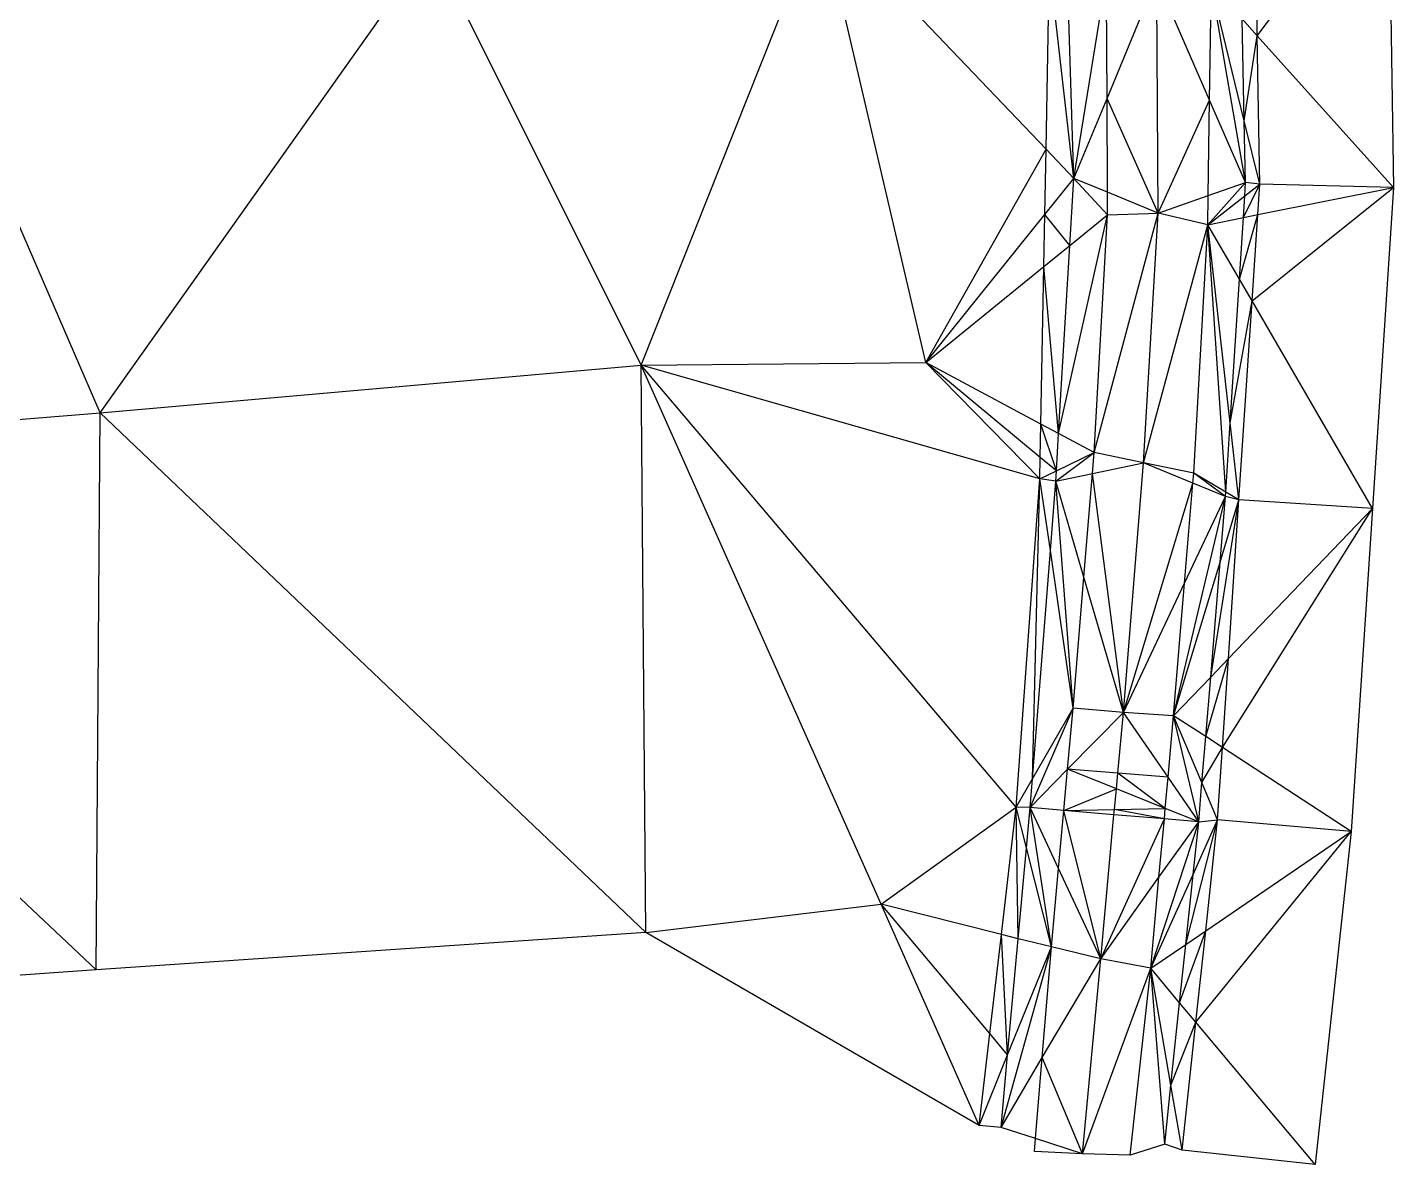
# Model space of a CAD drawing. Header units: metres. Extents: x 119225 to 119860, y 6148174 to 6148689.
# Drawn here: x 119749.5 to 119851.5, y 6148182.1 to 6148267 of the extents above; entities that cross this region are included whole.
import ezdxf

# ---------------------------------------------------------------- set-up
doc = ezdxf.new("R2010")
doc.units = ezdxf.units.M
doc.header["$MEASUREMENT"] = 0
doc.layers.add('20080415_terrängmodell', color=7, linetype='Continuous')

msp = doc.modelspace()

# ---------------------------------------------------------------- linework, layer by layer
at = {"layer": '20080415_terrängmodell'}
for points, invisible_edges in [([(119841.31, 6148266.38, 10.62), (119841.21, 6148272.53, 10.62), (119851.1, 6148279.42, 10.62)], 8), ([(119779.66, 6148273.1, 10.4), (119808.74, 6148275.51, 10.5), (119795.31, 6148241.77, 10.83)], 2), ([(119808.74, 6148275.51, 10.5), (119816.57, 6148241.97, 10.83), (119795.31, 6148241.77, 10.83)], 3), ([(119825.79, 6148271.75, 10.71), (119825.54, 6148257.9, 10.83), (119808.74, 6148275.51, 10.5)], 9), ([(119808.74, 6148275.51, 10.5), (119825.54, 6148257.9, 10.83), (119816.57, 6148241.97, 10.83)], 3), ([(119741.41, 6148269.42, 10.41), (119779.66, 6148273.1, 10.4), (119754.91, 6148238.22, 10.66)], 2), ([(119779.66, 6148273.1, 10.4), (119795.31, 6148241.77, 10.83), (119754.91, 6148238.22, 10.66)], 3), ([(119841.31, 6148266.38, 10.62), (119840.19, 6148267.63, 10.48), (119841.21, 6148272.53, 10.62)], 8), ([(119827.61, 6148255.72, 10.47), (119825.54, 6148257.9, 10.83), (119825.79, 6148271.75, 10.71)], 8), ([(119827.61, 6148255.72, 10.47), (119825.79, 6148271.75, 10.71), (119827.11, 6148271.46, 10.38)], 10), ([(119827.61, 6148255.72, 10.47), (119827.11, 6148271.46, 10.38), (119830.05, 6148270.81, 11.13)], 10), ([(119830.05, 6148270.81, 11.13), (119830.09, 6148261.7, 11.18), (119827.61, 6148255.72, 10.47)], 3), ([(119833.79, 6148270.64, 11.24), (119830.09, 6148261.7, 11.18), (119830.05, 6148270.81, 11.13)], 9), ([(119833.9, 6148253.13, 11.34), (119830.09, 6148261.7, 11.18), (119833.79, 6148270.64, 11.24)], 8), ([(119837.87, 6148270.2, 11.29), (119837.75, 6148261.58, 11.32), (119833.79, 6148270.64, 11.24)], 9), ([(119833.79, 6148270.64, 11.24), (119837.75, 6148261.58, 11.32), (119833.9, 6148253.13, 11.34)], 3), ([(119840.44, 6148255.43, 10.55), (119837.75, 6148261.58, 11.32), (119837.87, 6148270.2, 11.29)], 8), ([(119837.87, 6148270.2, 11.29), (119840.34, 6148260.02, 10.52), (119840.44, 6148255.43, 10.55)], 3), ([(119837.87, 6148270.2, 11.29), (119840.19, 6148267.63, 10.48), (119840.34, 6148260.02, 10.52)], 3), ([(119741.41, 6148269.42, 10.41), (119754.91, 6148238.22, 10.66), (119713.92, 6148234.96, 10.43)], 3), ([(119840.34, 6148260.02, 10.52), (119840.19, 6148267.63, 10.48), (119841.31, 6148266.38, 10.62)], 10), ([(119841.49, 6148255.3, 10.63), (119840.34, 6148260.02, 10.52), (119841.31, 6148266.38, 10.62)], 8), ([(119841.49, 6148255.3, 10.63), (119841.31, 6148266.38, 10.62), (119851.49, 6148255.06, 10.63)], 2), ([(119830.09, 6148261.7, 11.18), (119830.12, 6148254.69, 11.21), (119827.61, 6148255.72, 10.47)], 1), ([(119833.9, 6148253.13, 11.34), (119830.12, 6148254.69, 11.21), (119830.09, 6148261.7, 11.18)], 8), ([(119837.75, 6148261.58, 11.32), (119837.65, 6148254.45, 11.35), (119833.9, 6148253.13, 11.34)], 3), ([(119840.44, 6148255.43, 10.55), (119837.65, 6148254.45, 11.35), (119837.75, 6148261.58, 11.32)], 9), ([(119840.44, 6148255.43, 10.55), (119840.34, 6148260.02, 10.52), (119841.49, 6148255.3, 10.63)], 2), ([(119825.54, 6148257.9, 10.83), (119825.45, 6148253.02, 10.88), (119816.57, 6148241.97, 10.83)], 3), ([(119827.61, 6148255.72, 10.47), (119825.45, 6148253.02, 10.88), (119825.54, 6148257.9, 10.83)], 9), ([(119827.32, 6148250.72, 10.49), (119825.45, 6148253.02, 10.88), (119827.61, 6148255.72, 10.47)], 8), ([(119830.13, 6148253.01, 11.22), (119827.32, 6148250.72, 10.49), (119827.61, 6148255.72, 10.47)], 9), ([(119827.61, 6148255.72, 10.47), (119830.12, 6148254.69, 11.21), (119830.13, 6148253.01, 11.22)], 3), ([(119830.13, 6148253.01, 11.22), (119830.12, 6148254.69, 11.21), (119833.9, 6148253.13, 11.34)], 10), ([(119837.62, 6148252.27, 11.36), (119837.65, 6148254.45, 11.35), (119840.44, 6148255.43, 10.55)], 8), ([(119840.44, 6148255.43, 10.55), (119840.37, 6148254.43, 10.56), (119837.62, 6148252.27, 11.36)], 3), ([(119840.27, 6148252.8, 10.57), (119840.37, 6148254.43, 10.56), (119841.49, 6148255.3, 10.63)], 8), ([(119841.34, 6148253.02, 10.66), (119840.27, 6148252.8, 10.57), (119841.49, 6148255.3, 10.63)], 9), ([(119841.49, 6148255.3, 10.63), (119840.37, 6148254.43, 10.56), (119840.44, 6148255.43, 10.55)], 9), ([(119840.92, 6148246.59, 10.76), (119841.34, 6148253.02, 10.66), (119851.49, 6148255.06, 10.63)], 8), ([(119851.49, 6148255.06, 10.63), (119841.34, 6148253.02, 10.66), (119841.49, 6148255.3, 10.63)], 9), ([(119833.9, 6148253.13, 11.34), (119837.65, 6148254.45, 11.35), (119837.62, 6148252.27, 11.36)], 2), ([(119837.62, 6148252.27, 11.36), (119840.37, 6148254.43, 10.56), (119840.27, 6148252.8, 10.57)], 10), ([(119825.45, 6148253.02, 10.88), (119825.38, 6148249.14, 10.91), (119816.57, 6148241.97, 10.83)], 3), ([(119827.32, 6148250.72, 10.49), (119825.38, 6148249.14, 10.91), (119825.45, 6148253.02, 10.88)], 9), ([(119826.48, 6148236.67, 10.55), (119827.32, 6148250.72, 10.49), (119830.13, 6148253.01, 11.22)], 8), ([(119829.13, 6148235.25, 11.32), (119826.48, 6148236.67, 10.55), (119830.13, 6148253.01, 11.22)], 8), ([(119833.9, 6148253.13, 11.34), (119832.82, 6148234.48, 11.47), (119829.13, 6148235.25, 11.32)], 1), ([(119833.9, 6148253.13, 11.34), (119829.13, 6148235.25, 11.32), (119830.13, 6148253.01, 11.22)], 1), ([(119833.9, 6148253.13, 11.34), (119837.62, 6148252.27, 11.36), (119832.82, 6148234.48, 11.47)], 3), ([(119837.62, 6148252.27, 11.36), (119840.27, 6148252.8, 10.57), (119839.98, 6148248.21, 10.59)], 2), ([(119839.98, 6148248.21, 10.59), (119840.27, 6148252.8, 10.57), (119841.34, 6148253.02, 10.66)], 8), ([(119840.92, 6148246.59, 10.76), (119839.98, 6148248.21, 10.59), (119841.34, 6148253.02, 10.66)], 8), ([(119832.82, 6148234.48, 11.47), (119837.62, 6148252.27, 11.36), (119836.57, 6148233.73, 11.47)], 2), ([(119837.62, 6148252.27, 11.36), (119838.96, 6148232.31, 10.68), (119836.57, 6148233.73, 11.47)], 1), ([(119837.62, 6148252.27, 11.36), (119839.29, 6148237.48, 10.65), (119838.96, 6148232.31, 10.68)], 3), ([(119837.62, 6148252.27, 11.36), (119839.98, 6148248.21, 10.59), (119839.29, 6148237.48, 10.65)], 3), ([(119826.48, 6148236.67, 10.55), (119825.38, 6148249.14, 10.91), (119827.32, 6148250.72, 10.49)], 8), ([(119825.38, 6148249.14, 10.91), (119825.16, 6148237.38, 11.02), (119816.57, 6148241.97, 10.83)], 1), ([(119826.48, 6148236.67, 10.55), (119825.16, 6148237.38, 11.02), (119825.38, 6148249.14, 10.91)], 8), ([(119839.29, 6148237.48, 10.65), (119839.98, 6148248.21, 10.59), (119840.92, 6148246.59, 10.76)], 10), ([(119839.94, 6148231.73, 11), (119839.29, 6148237.48, 10.65), (119840.92, 6148246.59, 10.76)], 8), ([(119839.94, 6148231.73, 11), (119840.92, 6148246.59, 10.76), (119849.92, 6148231.08, 11)], 2), ([(119754.91, 6148238.22, 10.66), (119795.31, 6148241.77, 10.83), (119795.65, 6148199.42, 11.29)], 2), ([(119795.31, 6148241.77, 10.83), (119816.57, 6148241.97, 10.83), (119825.08, 6148233.3, 11.05)], 2), ([(119795.65, 6148199.42, 11.29), (119795.31, 6148241.77, 10.83), (119813.22, 6148201.54, 11.35)], 10), ([(119795.31, 6148241.77, 10.83), (119825.08, 6148233.3, 11.05), (119823.3, 6148208.79, 11.31)], 3), ([(119795.31, 6148241.77, 10.83), (119823.3, 6148208.79, 11.31), (119813.22, 6148201.54, 11.35)], 3), ([(119825.16, 6148237.38, 11.02), (119825.11, 6148234.89, 11.04), (119816.57, 6148241.97, 10.83)], 9), ([(119816.57, 6148241.97, 10.83), (119825.11, 6148234.89, 11.04), (119825.08, 6148233.3, 11.05)], 3), ([(119713.92, 6148234.96, 10.43), (119754.91, 6148238.22, 10.66), (119754.63, 6148196.63, 10.99)], 2), ([(119754.63, 6148196.63, 10.99), (119754.91, 6148238.22, 10.66), (119795.65, 6148199.42, 11.29)], 2), ([(119826.32, 6148233.9, 10.56), (119825.11, 6148234.89, 11.04), (119825.16, 6148237.38, 11.02)], 8), ([(119826.32, 6148233.9, 10.56), (119825.16, 6148237.38, 11.02), (119826.48, 6148236.67, 10.55)], 10), ([(119838.96, 6148232.31, 10.68), (119839.29, 6148237.48, 10.65), (119839.94, 6148231.73, 11)], 2), ([(119826.32, 6148233.9, 10.56), (119826.48, 6148236.67, 10.55), (119829.13, 6148235.25, 11.32)], 10), ([(119826.27, 6148233.13, 10.56), (119826.32, 6148233.9, 10.56), (119829.13, 6148235.25, 11.32)], 8), ([(119829.13, 6148235.25, 11.32), (119829.01, 6148233.7, 11.33), (119826.27, 6148233.13, 10.56)], 3), ([(119832.82, 6148234.48, 11.47), (119829.01, 6148233.7, 11.33), (119829.13, 6148235.25, 11.32)], 9), ([(119714.3, 6148193.83, 10.72), (119713.92, 6148234.96, 10.43), (119754.63, 6148196.63, 10.99)], 2), ([(119825.08, 6148233.3, 11.05), (119825.11, 6148234.89, 11.04), (119826.32, 6148233.9, 10.56)], 10), ([(119831.32, 6148215.85, 11.64), (119829.01, 6148233.7, 11.33), (119832.82, 6148234.48, 11.47)], 8), ([(119832.82, 6148234.48, 11.47), (119836.5, 6148232.98, 11.48), (119831.32, 6148215.85, 11.64)], 3), ([(119836.57, 6148233.73, 11.47), (119836.5, 6148232.98, 11.48), (119832.82, 6148234.48, 11.47)], 9), ([(119825.08, 6148233.3, 11.05), (119824.52, 6148210.89, 10.83), (119823.3, 6148208.79, 11.31)], 3), ([(119825.08, 6148233.3, 11.05), (119825.86, 6148227.94, 10.62), (119824.52, 6148210.89, 10.83)], 3), ([(119825.08, 6148233.3, 11.05), (119826.32, 6148233.9, 10.56), (119826.27, 6148233.13, 10.56)], 2), ([(119826.27, 6148233.13, 10.56), (119825.86, 6148227.94, 10.62), (119825.08, 6148233.3, 11.05)], 9), ([(119827.56, 6148216.18, 11.49), (119825.86, 6148227.94, 10.62), (119826.27, 6148233.13, 10.56)], 8), ([(119829.01, 6148233.7, 11.33), (119828.37, 6148225.95, 11.4), (119826.27, 6148233.13, 10.56)], 1), ([(119826.27, 6148233.13, 10.56), (119828.37, 6148225.95, 11.4), (119827.56, 6148216.18, 11.49)], 3), ([(119831.32, 6148215.85, 11.64), (119828.37, 6148225.95, 11.4), (119829.01, 6148233.7, 11.33)], 8), ([(119838.94, 6148231.98, 10.68), (119836.5, 6148232.98, 11.48), (119836.57, 6148233.73, 11.47)], 8), ([(119836.57, 6148233.73, 11.47), (119838.96, 6148232.31, 10.68), (119838.94, 6148231.98, 10.68)], 3), ([(119836.5, 6148232.98, 11.48), (119835.88, 6148225.51, 11.53), (119831.32, 6148215.85, 11.64)], 3), ([(119838.94, 6148231.98, 10.68), (119835.88, 6148225.51, 11.53), (119836.5, 6148232.98, 11.48)], 9), ([(119838.94, 6148231.98, 10.68), (119838.96, 6148232.31, 10.68), (119839.94, 6148231.73, 11)], 2), ([(119835.06, 6148215.61, 11.6), (119835.88, 6148225.51, 11.53), (119838.94, 6148231.98, 10.68)], 8), ([(119838.94, 6148231.98, 10.68), (119838.54, 6148227.08, 10.71), (119835.06, 6148215.61, 11.6)], 3), ([(119837.83, 6148218.49, 10.76), (119838.54, 6148227.08, 10.71), (119839.94, 6148231.73, 11)], 8), ([(119839.16, 6148219.87, 11.22), (119837.83, 6148218.49, 10.76), (119839.94, 6148231.73, 11)], 9), ([(119839.94, 6148231.73, 11), (119838.54, 6148227.08, 10.71), (119838.94, 6148231.98, 10.68)], 9), ([(119838.71, 6148213.23, 11.35), (119839.16, 6148219.87, 11.22), (119849.92, 6148231.08, 11)], 8), ([(119849.92, 6148231.08, 11), (119839.16, 6148219.87, 11.22), (119839.94, 6148231.73, 11)], 9), ([(119824.52, 6148210.89, 10.83), (119825.86, 6148227.94, 10.62), (119827.56, 6148216.18, 11.49)], 10), ([(119835.06, 6148215.61, 11.6), (119838.54, 6148227.08, 10.71), (119837.83, 6148218.49, 10.76)], 10), ([(119827.56, 6148216.18, 11.49), (119828.37, 6148225.95, 11.4), (119831.32, 6148215.85, 11.64)], 2), ([(119831.32, 6148215.85, 11.64), (119835.88, 6148225.51, 11.53), (119835.06, 6148215.61, 11.6)], 2), ([(119837.46, 6148214.05, 10.79), (119837.83, 6148218.49, 10.76), (119839.16, 6148219.87, 11.22)], 8), ([(119838.71, 6148213.23, 11.35), (119837.46, 6148214.05, 10.79), (119839.16, 6148219.87, 11.22)], 8), ([(119835.06, 6148215.61, 11.6), (119837.83, 6148218.49, 10.76), (119837.46, 6148214.05, 10.79)], 2), ([(119824.35, 6148208.76, 10.85), (119824.52, 6148210.89, 10.83), (119827.56, 6148216.18, 11.49)], 8), ([(119827.56, 6148216.18, 11.49), (119827.15, 6148211.61, 11.55), (119824.35, 6148208.76, 10.85)], 3), ([(119831.32, 6148215.85, 11.64), (119827.15, 6148211.61, 11.55), (119827.56, 6148216.18, 11.49)], 9), ([(119831.32, 6148215.85, 11.64), (119830.9, 6148211.31, 11.68), (119827.15, 6148211.61, 11.55)], 1), ([(119834.65, 6148211.01, 11.64), (119830.9, 6148211.31, 11.68), (119831.32, 6148215.85, 11.64)], 8), ([(119835.06, 6148215.61, 11.6), (119834.65, 6148211.01, 11.64), (119831.32, 6148215.85, 11.64)], 9), ([(119836.94, 6148207.68, 10.83), (119834.65, 6148211.01, 11.64), (119835.06, 6148215.61, 11.6)], 8), ([(119835.06, 6148215.61, 11.6), (119837.18, 6148210.61, 10.81), (119836.94, 6148207.68, 10.83)], 3), ([(119835.06, 6148215.61, 11.6), (119837.46, 6148214.05, 10.79), (119837.18, 6148210.61, 10.81)], 3), ([(119837.18, 6148210.61, 10.81), (119837.46, 6148214.05, 10.79), (119838.71, 6148213.23, 11.35)], 10), ([(119838.35, 6148207.83, 11.45), (119837.18, 6148210.61, 10.81), (119838.71, 6148213.23, 11.35)], 8), ([(119838.35, 6148207.83, 11.45), (119838.71, 6148213.23, 11.35), (119848.32, 6148206.96, 11.45)], 2), ([(119823.3, 6148208.79, 11.31), (119824.52, 6148210.89, 10.83), (119824.35, 6148208.76, 10.85)], 2), ([(119827.15, 6148211.61, 11.55), (119826.87, 6148208.54, 11.58), (119824.35, 6148208.76, 10.85)], 1), ([(119827.15, 6148211.61, 11.55), (119830.79, 6148210.15, 11.69), (119826.87, 6148208.54, 11.58)], 3), ([(119830.9, 6148211.31, 11.68), (119830.79, 6148210.15, 11.69), (119827.15, 6148211.61, 11.55)], 9), ([(119834.44, 6148208.68, 11.66), (119830.79, 6148210.15, 11.69), (119830.9, 6148211.31, 11.68)], 8), ([(119834.44, 6148208.68, 11.66), (119830.9, 6148211.31, 11.68), (119834.65, 6148211.01, 11.64)], 10), ([(119836.94, 6148207.68, 10.83), (119834.44, 6148208.68, 11.66), (119834.65, 6148211.01, 11.64)], 8), ([(119830.79, 6148210.15, 11.69), (119830.65, 6148208.61, 11.7), (119826.87, 6148208.54, 11.58)], 3), ([(119834.44, 6148208.68, 11.66), (119830.65, 6148208.61, 11.7), (119830.79, 6148210.15, 11.69)], 9), ([(119836.94, 6148207.68, 10.83), (119837.18, 6148210.61, 10.81), (119838.35, 6148207.83, 11.45)], 10), ([(119823.3, 6148208.79, 11.31), (119822.2, 6148199.28, 11.46), (119813.22, 6148201.54, 11.35)], 1), ([(119823.46, 6148198.96, 11.01), (119822.2, 6148199.28, 11.46), (119823.3, 6148208.79, 11.31)], 8), ([(119824.35, 6148208.76, 10.85), (119824.07, 6148205.75, 10.9), (119823.3, 6148208.79, 11.31)], 9), ([(119823.3, 6148208.79, 11.31), (119824.07, 6148205.75, 10.9), (119823.46, 6148198.96, 11.01)], 3), ([(119825.95, 6148198.34, 11.7), (119824.07, 6148205.75, 10.9), (119824.35, 6148208.76, 10.85)], 8), ([(119826.87, 6148208.54, 11.58), (119826.48, 6148204.19, 11.64), (119824.35, 6148208.76, 10.85)], 9), ([(119824.35, 6148208.76, 10.85), (119826.48, 6148204.19, 11.64), (119825.95, 6148198.34, 11.7)], 3), ([(119834.37, 6148207.9, 11.66), (119830.65, 6148208.61, 11.7), (119834.44, 6148208.68, 11.66)], 8), ([(119836.94, 6148207.68, 10.83), (119834.37, 6148207.9, 11.66), (119834.44, 6148208.68, 11.66)], 8), ([(119829.62, 6148197.46, 11.8), (119826.48, 6148204.19, 11.64), (119826.87, 6148208.54, 11.58)], 8), ([(119830.65, 6148208.61, 11.7), (119830.61, 6148208.22, 11.7), (119826.87, 6148208.54, 11.58)], 1), ([(119826.87, 6148208.54, 11.58), (119830.61, 6148208.22, 11.7), (119829.62, 6148197.46, 11.8)], 3), ([(119829.62, 6148197.46, 11.8), (119830.61, 6148208.22, 11.7), (119834.37, 6148207.9, 11.66)], 10), ([(119834.37, 6148207.9, 11.66), (119833.97, 6148203.55, 11.7), (119829.62, 6148197.46, 11.8)], 3), ([(119834.37, 6148207.9, 11.66), (119830.61, 6148208.22, 11.7), (119830.65, 6148208.61, 11.7)], 8), ([(119833.36, 6148196.75, 11.76), (119833.97, 6148203.55, 11.7), (119836.94, 6148207.68, 10.83)], 8), ([(119836.94, 6148207.68, 10.83), (119836.52, 6148203.76, 10.92), (119833.36, 6148196.75, 11.76)], 3), ([(119836.94, 6148207.68, 10.83), (119833.97, 6148203.55, 11.7), (119834.37, 6148207.9, 11.66)], 9), ([(119835.97, 6148198.53, 11.05), (119836.52, 6148203.76, 10.92), (119838.35, 6148207.83, 11.45)], 8), ([(119837.46, 6148199.55, 11.59), (119835.97, 6148198.53, 11.05), (119838.35, 6148207.83, 11.45)], 9), ([(119838.35, 6148207.83, 11.45), (119836.52, 6148203.76, 10.92), (119836.94, 6148207.68, 10.83)], 1), ([(119848.32, 6148206.96, 11.45), (119837.46, 6148199.55, 11.59), (119838.35, 6148207.83, 11.45)], 9), ([(119836.72, 6148192.73, 11.7), (119837.46, 6148199.55, 11.59), (119848.32, 6148206.96, 11.45)], 8), ([(119823.46, 6148198.96, 11.01), (119824.07, 6148205.75, 10.9), (119825.95, 6148198.34, 11.7)], 2), ([(119825.95, 6148198.34, 11.7), (119826.48, 6148204.19, 11.64), (119829.62, 6148197.46, 11.8)], 2), ([(119829.62, 6148197.46, 11.8), (119833.97, 6148203.55, 11.7), (119833.36, 6148196.75, 11.76)], 2), ([(119833.36, 6148196.75, 11.76), (119836.52, 6148203.76, 10.92), (119835.97, 6148198.53, 11.05)], 10), ([(119795.65, 6148199.42, 11.29), (119813.22, 6148201.54, 11.35), (119820.54, 6148185.02, 11.68)], 2), ([(119822.2, 6148199.28, 11.46), (119821.34, 6148191.87, 11.57), (119813.22, 6148201.54, 11.35)], 9), ([(119813.22, 6148201.54, 11.35), (119821.34, 6148191.87, 11.57), (119820.54, 6148185.02, 11.68)], 3), ([(119835.51, 6148194.18, 11.16), (119835.97, 6148198.53, 11.05), (119837.46, 6148199.55, 11.59)], 8), ([(119836.72, 6148192.73, 11.7), (119835.51, 6148194.18, 11.16), (119837.46, 6148199.55, 11.59)], 8), ([(119822.67, 6148190.28, 11.16), (119821.34, 6148191.87, 11.57), (119822.2, 6148199.28, 11.46)], 8), ([(119822.67, 6148190.28, 11.16), (119822.2, 6148199.28, 11.46), (119823.46, 6148198.96, 11.01)], 10), ([(119822.67, 6148190.28, 11.16), (119823.46, 6148198.96, 11.01), (119825.95, 6148198.34, 11.7)], 10), ([(119833.36, 6148196.75, 11.76), (119835.97, 6148198.53, 11.05), (119835.51, 6148194.18, 11.16)], 2), ([(119822.18, 6148184.87, 11.25), (119822.67, 6148190.28, 11.16), (119825.95, 6148198.34, 11.7)], 8), ([(119825.95, 6148198.34, 11.7), (119825.26, 6148190.09, 11.83), (119822.18, 6148184.87, 11.25)], 3), ([(119829.62, 6148197.46, 11.8), (119825.26, 6148190.09, 11.83), (119825.95, 6148198.34, 11.7)], 9), ([(119828.27, 6148182.9, 11.99), (119825.26, 6148190.09, 11.83), (119829.62, 6148197.46, 11.8)], 8), ([(119828.27, 6148182.9, 11.99), (119829.62, 6148197.46, 11.8), (119833.36, 6148196.75, 11.76)], 10), ([(119828.27, 6148182.9, 11.99), (119833.36, 6148196.75, 11.76), (119831.82, 6148182.8, 11.92)], 2), ([(119833.36, 6148196.75, 11.76), (119834.4, 6148183.63, 11.42), (119831.82, 6148182.8, 11.92)], 1), ([(119833.36, 6148196.75, 11.76), (119834.86, 6148188.02, 11.31), (119834.4, 6148183.63, 11.42)], 3), ([(119833.36, 6148196.75, 11.76), (119835.51, 6148194.18, 11.16), (119834.86, 6148188.02, 11.31)], 3), ([(119834.86, 6148188.02, 11.31), (119835.51, 6148194.18, 11.16), (119836.72, 6148192.73, 11.7)], 10), ([(119835.69, 6148183.16, 11.86), (119834.86, 6148188.02, 11.31), (119836.72, 6148192.73, 11.7)], 8), ([(119835.69, 6148183.16, 11.86), (119836.72, 6148192.73, 11.7), (119845.63, 6148182.09, 11.86)], 2), ([(119820.54, 6148185.02, 11.68), (119821.34, 6148191.87, 11.57), (119822.67, 6148190.28, 11.16)], 10), ([(119820.54, 6148185.02, 11.68), (119822.67, 6148190.28, 11.16), (119822.18, 6148184.87, 11.25)], 2), ([(119825.26, 6148190.09, 11.83), (119824.76, 6148184.03, 11.92), (119822.18, 6148184.87, 11.25)], 1), ([(119828.27, 6148182.9, 11.99), (119824.76, 6148184.03, 11.92), (119825.26, 6148190.09, 11.83)], 8), ([(119834.4, 6148183.63, 11.42), (119834.86, 6148188.02, 11.31), (119835.69, 6148183.16, 11.86)], 2), ([(119824.68, 6148183.06, 11.93), (119824.76, 6148184.03, 11.92), (119828.27, 6148182.9, 11.99)], 2)]:
    msp.add_3dface(points, dxfattribs=dict(at, invisible_edges=invisible_edges))
for points in [[(119851.49, 6148255.06, 10.63), (119841.31, 6148266.38, 10.62), (119851.1, 6148279.42, 10.62)], [(119849.92, 6148231.08, 11), (119840.92, 6148246.59, 10.76), (119851.49, 6148255.06, 10.63)], [(119848.32, 6148206.96, 11.45), (119838.71, 6148213.23, 11.35), (119849.92, 6148231.08, 11)], [(119845.63, 6148182.09, 11.86), (119836.72, 6148192.73, 11.7), (119848.32, 6148206.96, 11.45)]]:
    msp.add_3dface(points, dxfattribs=at)

doc.saveas('drawing.dxf')
